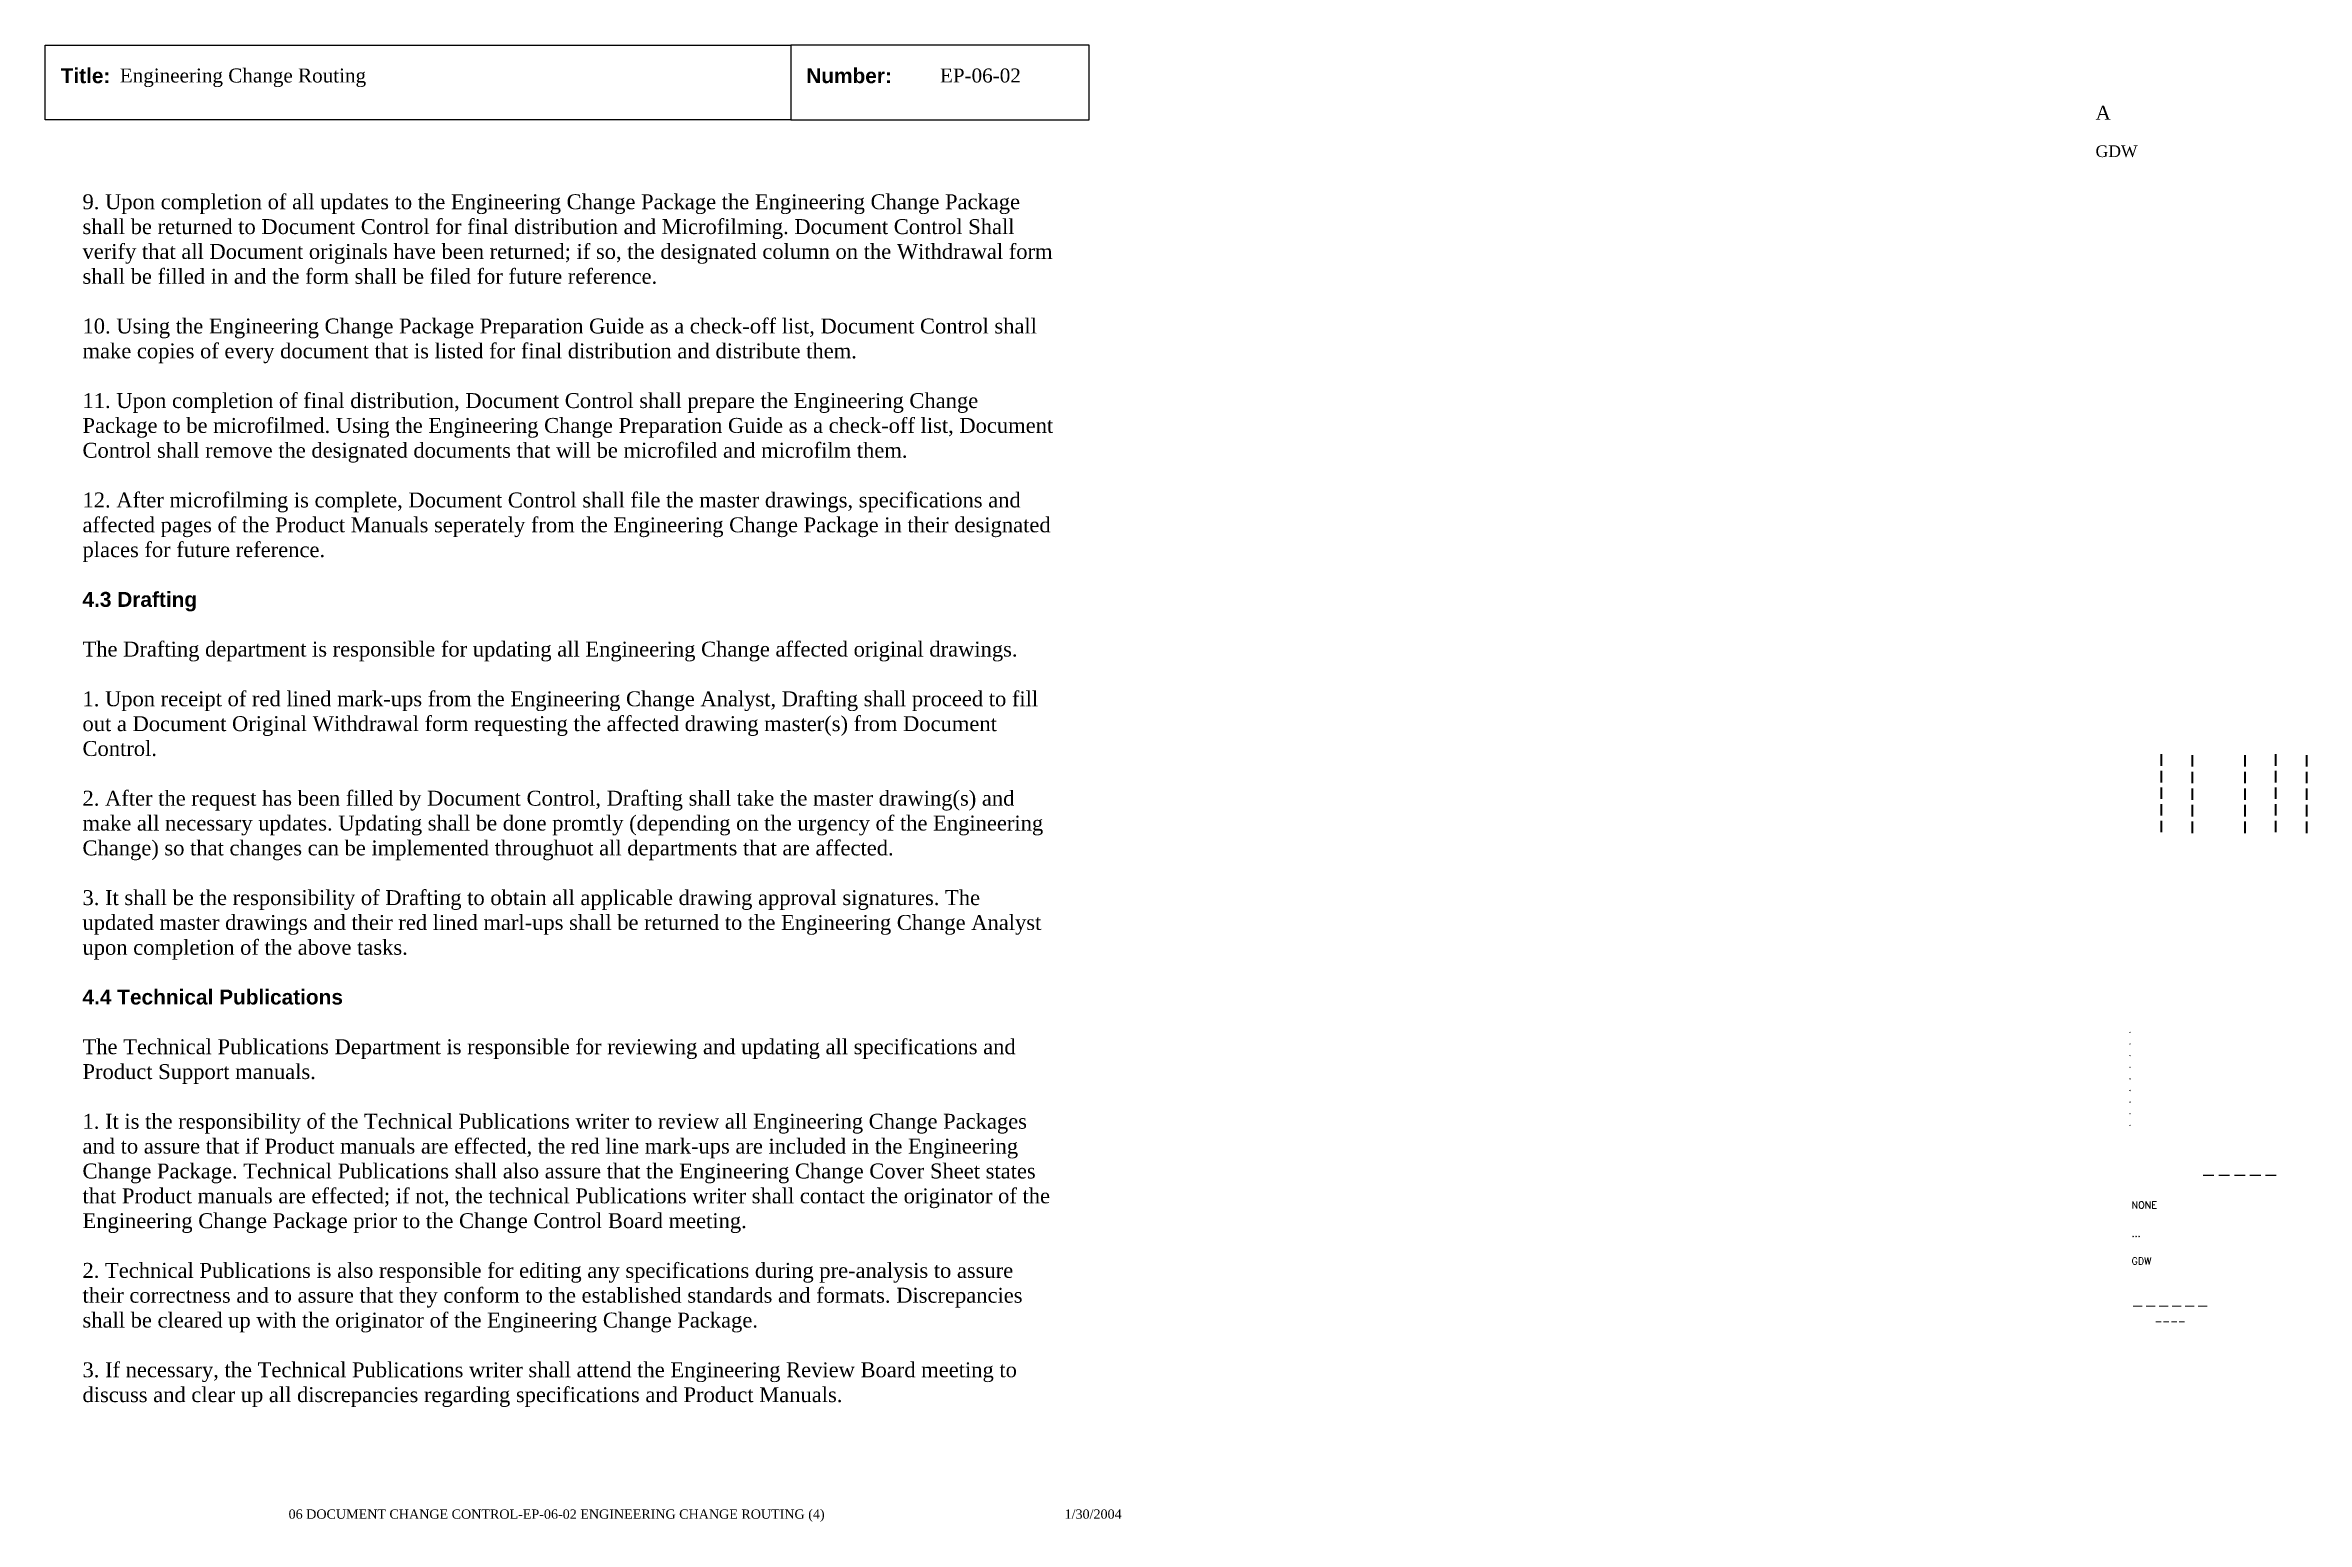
# Paper-space layout 'EP-06-02 Engineering Change Routing (4)' of a CAD drawing. Header units: inches. Extents: x 1 to 31.3, y 0.2 to 20.
import ezdxf
from ezdxf.enums import TextEntityAlignment as Align

# ---------------------------------------------------------------- set-up
doc = ezdxf.new("R2010")
doc.units = ezdxf.units.IN
doc.header["$MEASUREMENT"] = 0
doc.layers.add('TitleBlock_Attributes', color=40, linetype='Continuous', plot=False)
doc.layers.add('TitleBlock_Atts_Print', color=1, linetype='Continuous')
doc.styles.get("Standard").update_dxf_attribs({"font": 'simplex.shx'})
doc.styles.add('style1', font='TIMES.TTF')
doc.styles.add('styleAtt', font='TIMES.TTF')
doc.styles.add('TBBIGTEXT', font='complex.shx')

# ---------------------------------------------------------------- blocks, each defined once
blk = doc.blocks.new('Test1')
at = {"layer": 'TitleBlock_Attributes', "style": 'TBBIGTEXT', "width": 0.8}
for tag, p, height in [('SideLine1', (29.492, 9.408), 0.25), ('SideLine2', (29.906, 9.396), 0.25), ('SideLine3', (30.612, 9.396), 0.25), ('SideLine4', (31.026, 9.408), 0.25), ('SideLine5', (31.44, 9.396), 0.25), ('File-Layout', (28.803, 3.641), 0.125)]:
    blk.add_attdef(tag, p, '', height=height, rotation=90, dxfattribs=at)
at = {"layer": 'TitleBlock_Attributes'}
for tag, p, height in [('REV1', (28.947, 6.754), 0.0625), ('REV2', (28.947, 6.598), 0.0625), ('REV3', (28.947, 6.442), 0.0625), ('REV4', (28.947, 6.286), 0.0625), ('REV5', (28.947, 6.13), 0.0625), ('REV6', (28.947, 5.974), 0.0625), ('REV7', (28.947, 5.818), 0.0625), ('REV8', (28.947, 5.662), 0.0625), ('REV9', (28.947, 5.506), 0.0625), ('SCALE', (28.983, 4.394), 0.0938), ('INCHARGE', (28.983, 4.016), 0.0938), ('DRW', (28.983, 3.641), 0.0938)]:
    blk.add_attdef(tag, p, '', height=height, dxfattribs=at)
at = {"layer": 'TitleBlock_Attributes', "style": 'TBBIGTEXT'}
for tag, height, p in [('PROJNUM', 0.188, (30.434, 4.761)), ('DWG_NUM', 0.156, (31.168, 4.127)), ('CUSTOMER', 0.156, (29.501, 3.017)), ('LOCATION', 0.0938, (29.501, 2.835)), ('DESC_1', 0.188, (29.501, 2.412)), ('DESC_2', 0.188, (29.501, 2.1)), ('DESC_3', 0.188, (29.501, 1.787))]:
    blk.add_attdef(tag, text='', height=height, dxfattribs=at).set_placement(p, align=Align.CENTER)
at = {"layer": 'TitleBlock_Attributes'}
blk.add_attdef('DRW_DATE', text='', height=0.0938, dxfattribs=at).set_placement((31.149, 3.648), align=Align.CENTER)

psp = doc.layouts.new('EP-06-02 Engineering Change Routing (4)')

# ---------------------------------------------------------------- linework, layer by layer
for points in [[(1, 20), (11, 20), (11, 19), (1, 19)], [(11, 19), (15, 19), (15, 20), (11, 20)]]:
    psp.add_lwpolyline(points, close=True)

# ---------------------------------------------------------------- block references
ref = psp.add_blockref('Test1', (0, 0))
ref.add_attrib('CUSTOMER', '------', dxfattribs={"layer": 'TitleBlock_Attributes', "height": 0.1562, "style": 'TBBIGTEXT'}).set_placement((29.501, 3.017), align=Align.CENTER)
ref.add_attrib('LOCATION', '----', dxfattribs={"layer": 'TitleBlock_Attributes', "height": 0.0938, "style": 'TBBIGTEXT'}).set_placement((29.501, 2.835), align=Align.CENTER)
ref.add_attrib('DESC_1', 'Engineering Change Routing', (2, 19.5), dxfattribs={"layer": 'TitleBlock_Atts_Print', "height": 0.1875, "style": 'styleAtt'})
ref.add_attrib('DESC_2', 'EP-06-02', (13, 19.5), dxfattribs={"layer": 'TitleBlock_Atts_Print', "height": 0.1875, "style": 'styleAtt'})
ref.add_attrib('DESC_3', 'A', (28.5, 19), dxfattribs={"layer": 'TitleBlock_Attributes', "height": 0.188, "style": 'styleAtt'})
ref.add_attrib('PROJNUM', '-----', dxfattribs={"layer": 'TitleBlock_Attributes', "height": 0.1875, "style": 'TBBIGTEXT'}).set_placement((30.434, 4.761), align=Align.CENTER)
ref.add_attrib('DWG_NUM', 'GDW', (28.5, 18.5), dxfattribs={"layer": 'TitleBlock_Attributes', "height": 0.1562, "style": 'styleAtt'})
ref.add_attrib('DRW_DATE', '1/30/2004', dxfattribs={"layer": 'TitleBlock_Atts_Print', "height": 0.125, "style": 'styleAtt'}).set_placement((15.055, 0.232), align=Align.CENTER)
ref.add_attrib('DRW', 'GDW', (28.983, 3.641), dxfattribs={"layer": 'TitleBlock_Attributes', "height": 0.0938})
ref.add_attrib('INCHARGE', '...', (28.983, 4.016), dxfattribs={"layer": 'TitleBlock_Attributes', "height": 0.0938})
ref.add_attrib('SCALE', 'NONE', (28.983, 4.394), dxfattribs={"layer": 'TitleBlock_Attributes', "height": 0.0938})
ref.add_attrib('REV1', '.', (28.947, 6.754), dxfattribs={"layer": 'TitleBlock_Attributes', "height": 0.0625})
ref.add_attrib('REV2', '.', (28.947, 6.598), dxfattribs={"layer": 'TitleBlock_Attributes', "height": 0.0625})
ref.add_attrib('REV3', '.', (28.947, 6.442), dxfattribs={"layer": 'TitleBlock_Attributes', "height": 0.0625})
ref.add_attrib('REV4', '.', (28.947, 6.286), dxfattribs={"layer": 'TitleBlock_Attributes', "height": 0.0625})
ref.add_attrib('REV5', '.', (28.947, 6.13), dxfattribs={"layer": 'TitleBlock_Attributes', "height": 0.0625})
ref.add_attrib('REV6', '.', (28.947, 5.974), dxfattribs={"layer": 'TitleBlock_Attributes', "height": 0.0625})
ref.add_attrib('REV7', '.', (28.947, 5.818), dxfattribs={"layer": 'TitleBlock_Attributes', "height": 0.0625})
ref.add_attrib('REV8', '.', (28.947, 5.662), dxfattribs={"layer": 'TitleBlock_Attributes', "height": 0.0625})
ref.add_attrib('REV9', '.', (28.947, 5.506), dxfattribs={"layer": 'TitleBlock_Attributes', "height": 0.0625})
ref.add_attrib('SideLine1', '-----', (29.492, 9.408), dxfattribs={"layer": 'TitleBlock_Attributes', "height": 0.25, "rotation": 90, "style": 'TBBIGTEXT', "width": 0.8})
ref.add_attrib('SideLine2', '-----', (29.906, 9.396), dxfattribs={"layer": 'TitleBlock_Attributes', "height": 0.25, "rotation": 90, "style": 'TBBIGTEXT', "width": 0.8})
ref.add_attrib('SideLine3', '-----', (30.612, 9.396), dxfattribs={"layer": 'TitleBlock_Attributes', "height": 0.25, "rotation": 90, "style": 'TBBIGTEXT', "width": 0.8})
ref.add_attrib('SideLine4', '-----', (31.026, 9.408), dxfattribs={"layer": 'TitleBlock_Attributes', "height": 0.25, "rotation": 90, "style": 'TBBIGTEXT', "width": 0.8})
ref.add_attrib('SideLine5', '-----', (31.44, 9.396), dxfattribs={"layer": 'TitleBlock_Attributes', "height": 0.25, "rotation": 90, "style": 'TBBIGTEXT', "width": 0.8})
ref.add_attrib('File-Layout', '06 DOCUMENT CHANGE CONTROL-EP-06-02 ENGINEERING CHANGE ROUTING (4)', dxfattribs={"layer": 'TitleBlock_Atts_Print', "height": 0.125, "style": 'styleAtt'}).set_placement((7.859, 0.232), align=Align.CENTER)

# ---------------------------------------------------------------- texts
at = {"color": 5, "char_height": 0.2, "width": 2, "attachment_point": 1, "line_spacing_factor": 1.5, "style": 'style1'}
for s, insert in [('{\\fArial|b1|i0|c0|p34;Title:}', (1.207, 19.691)), ('{\\fArial|b1|i0|c0|p34;Number:}', (11.207, 19.691))]:
    psp.add_mtext(s, dxfattribs=dict(at, insert=insert))
at = {"color": 5, "insert": (1.5, 18), "char_height": 0.2, "width": 13, "attachment_point": 1, "style": 'style1'}
psp.add_mtext('9. Upon completion of all updates to the Engineering Change Package the Engineering Change Package shall be returned to Document Control for final distribution and Microfilming. Document Control Shall verify that all Document originals have been returned; if so, the designated column on the Withdrawal form shall be filled in and the form shall be filed for future reference.\\P\\P10. Using the Engineering Change Package Preparation Guide as a check-off list, Document Control shall make copies of every document that is listed for final distribution and distribute them.\\P\\P11. Upon completion of final distribution, Document Control shall prepare the Engineering Change Package to be microfilmed. Using the Engineering Change Preparation Guide as a check-off list, Document Control shall remove the designated documents that will be microfiled and microfilm them.\\P\\P12. After microfilming is complete, Document Control shall file the master drawings, specifications and affected pages of the Product Manuals seperately from the Engineering Change Package in their designated places for future reference.\\P\\P{\\fArial|b1|i0|c0|p34;4.3 Drafting\\P\\P}The Drafting department is responsible for updating all Engineering Change affected original drawings.\\P\\P1. Upon receipt of red lined mark-ups from the Engineering Change Analyst, Drafting shall proceed to fill out a Document Original Withdrawal form requesting the affected drawing master(s) from Document Control.\\P\\P2. After the request has been filled by Document Control, Drafting shall take the master drawing(s) and make all necessary updates. Updating shall be done promtly (depending on the urgency of the Engineering Change) so that changes can be implemented throughuot all departments that are affected.\\P\\P3. It shall be the responsibility of Drafting to obtain all applicable drawing approval signatures. The updated master drawings and their red lined marl-ups shall be returned to the Engineering Change Analyst upon completion of the above tasks.\\P\\P{\\fArial|b1|i0|c0|p34;4.4 Technical Publications\\P\\P}The Technical Publications Department is responsible for reviewing and updating all specifications and Product Support manuals.\\P\\P1. It is the responsibility of the Technical Publications writer to review all Engineering Change Packages and to assure that if Product manuals are effected, the red line mark-ups are included in the Engineering Change Package. Technical Publications shall also assure that the Engineering Change Cover Sheet states that Product manuals are effected; if not, the technical Publications writer shall contact the originator of the Engineering Change Package prior to the Change Control Board meeting.\\P\\P2. Technical Publications is also responsible for editing any specifications during pre-analysis to assure their correctness and to assure that they conform to the established standards and formats. Discrepancies shall be cleared up with the originator of the Engineering Change Package.\\P\\P3. If necessary, the Technical Publications writer shall attend the Engineering Review Board meeting to discuss and clear up all discrepancies regarding specifications and Product Manuals.', dxfattribs=at)

doc.saveas('drawing.dxf')
